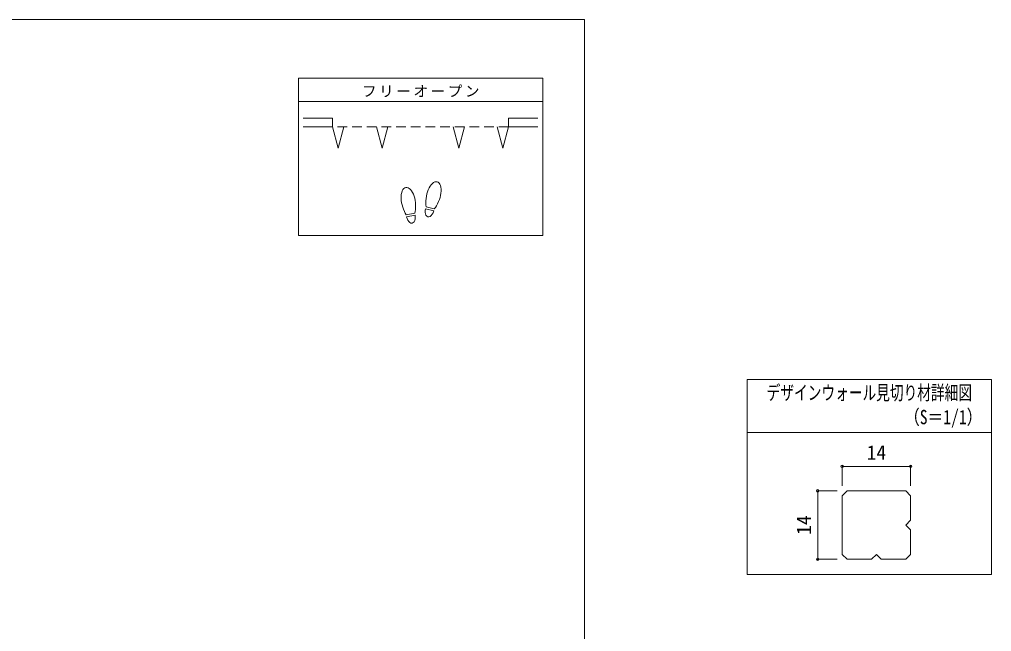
# Model space of a CAD drawing. Units: millimetres on the paper, with parts at other scales. Extents: x -197 to 281, y -138 to 137.
# Drawn here: x 82.3 to 281.1, y 11.8 to 137 of the extents above; entities that cross this region are included whole.
import ezdxf
from ezdxf.enums import TextEntityAlignment as Align

# ---------------------------------------------------------------- set-up
doc = ezdxf.new("R2010")
doc.units = ezdxf.units.MM
doc.header["$PDMODE"] = 32
doc.header["$PDSIZE"] = 0.5
doc.linetypes.add('DASHED2', pattern=[3, 2, -1])
for name, color, linetype, lineweight in [('0-0_補助線', 7, 'Continuous', 9), ('0-A_文字', 7, 'Continuous', 9), ('F-0_補助線', 7, 'Continuous', 9), ('F-4_枠', 3, 'Continuous', 9), ('F-B_寸法', 4, 'Continuous', 9)]:
    doc.layers.add(name, color=color, linetype=linetype, lineweight=lineweight)
doc.styles.add('ＭＳ ゴシック', font='')
doc.styles.get('ＭＳ ゴシック').set_extended_font_data('MS Gothic')

msp = doc.modelspace()

# ---------------------------------------------------------------- linework, layer by layer
at = {"layer": '0-0_補助線', "color": 3}
for p, q in [((139.328, 125), (139.328, 92.8)), ((189.328, 125), (139.328, 125)), ((189.328, 125), (189.328, 92.8)), ((189.328, 120.2), (139.328, 120.2)), ((167.026, 97.808), (165.33, 98.262)), ((167.135, 98.214), (165.439, 98.668)), ((163.133, 97.342), (161.404, 97.037)), ((163.206, 96.929), (161.477, 96.624)), ((189.328, 92.8), (139.328, 92.8)), ((231.117, 63.308), (281.117, 63.308)), ((231.117, 63.308), (231.117, 23.442)), ((231.117, 52.508), (281.117, 52.508)), ((281.117, 23.442), (231.117, 23.442))]:
    msp.add_line(p, q, dxfattribs=at)
at = {"layer": '0-0_補助線', "color": 2}
for p, q in [((146.328, 116.817), (140.328, 116.817)), ((146.328, 116.817), (146.328, 115.017)), ((182.328, 116.817), (182.328, 115.017)), ((182.328, 116.817), (188.328, 116.817)), ((146.328, 115.017), (140.328, 115.017)), ((146.328, 115.017), (147.493, 110.67)), ((148.657, 115.017), (147.493, 110.67)), ((155.328, 115.017), (156.493, 110.67)), ((157.657, 115.017), (156.493, 110.67)), ((170.998, 115.017), (172.163, 110.67)), ((173.328, 115.017), (172.163, 110.67)), ((179.998, 115.017), (181.163, 110.67)), ((182.328, 115.017), (181.163, 110.67)), ((182.328, 115.017), (188.328, 115.017))]:
    msp.add_line(p, q, dxfattribs=at)
at = {"layer": '0-0_補助線', "linetype": 'DASHED2'}
msp.add_line((182.328, 115.017), (146.328, 115.017), dxfattribs=at)
at = {"layer": '0-0_補助線', "color": 3}
for centre, major_axis, ratio, start_param, end_param in [((166.984, 101.042), (0.729, 2.72), 0.5, 4.3405914, 8.2257792), ((161.801, 99.842), (-0.489, 2.773), 0.5, 4.3405914, 8.2257792), ((166.963, 100.964), (0.883, 3.296), 0.4, 1.8506333, 2.4428768), ((166.963, 100.964), (0.883, 3.296), 0.4, 3.8403085, 4.432552), ((161.815, 99.763), (-0.593, 3.361), 0.4, 1.8506333, 2.4428768), ((161.815, 99.763), (-0.593, 3.361), 0.4, 3.8403085, 4.432552), ((166.178, 98.035), (0.379, 1.413), 0.6, 1.5707963, 4.712389), ((162.341, 96.776), (-0.254, 1.441), 0.6, 1.5707963, 4.712389)]:
    msp.add_ellipse(centre, major_axis=major_axis, ratio=ratio, start_param=start_param, end_param=end_param, dxfattribs=at)
at = {"layer": '0-A_文字', "color": 3}
msp.add_line((281.117, 23.442), (281.117, 63.308), dxfattribs=at)
at = {"layer": 'F-0_補助線', "color": 3, "lineweight": 18}
msp.add_lwpolyline([(-197.169, 137), (197.831, 137), (197.831, -138), (-197.169, -138)], close=True, dxfattribs=at)
at = {"layer": 'F-4_枠'}
for points in [[(251.566, 40.54), (250.566, 39.54), (250.566, 27.54)], [(263.566, 33.54), (264.566, 34.54), (264.566, 39.54), (263.566, 40.54), (251.566, 40.54)], [(257.566, 27.54), (258.566, 26.54), (263.566, 26.54), (264.566, 27.54), (264.566, 32.54), (263.566, 33.54)], [(250.566, 27.54), (251.566, 26.54), (256.566, 26.54), (257.566, 27.54)]]:
    msp.add_lwpolyline(points, dxfattribs=at)
at = {"layer": 'F-B_寸法'}
for p, q in [((250.566, 45.54), (264.566, 45.54)), ((250.566, 45.54), (250.566, 41.54)), ((264.566, 45.54), (264.566, 41.54)), ((245.566, 26.54), (245.566, 40.54)), ((245.566, 40.54), (249.566, 40.54)), ((245.566, 26.54), (249.566, 26.54))]:
    msp.add_line(p, q, dxfattribs=at)
at = {"layer": 'F-B_寸法', "color": 7}
for p in [(250.566, 45.54), (264.566, 45.54), (245.566, 40.54), (245.566, 26.54)]:
    msp.add_point(p, dxfattribs=at)

# ---------------------------------------------------------------- texts
at = {"layer": '0-0_補助線', "style": 'ＭＳ ゴシック'}
for s, width, p in [('デザインウォール見切り材詳細図', 0.7, (235.117, 58.281)), ('（S＝1/1）', 0.8, (263.233, 53.295))]:
    msp.add_text(s, height=2.933, dxfattribs=dict(at, width=width)).set_placement(p, align=Align.BOTTOM_LEFT)
at = {"layer": '0-0_補助線', "insert": (152.328, 121.1), "char_height": 2.199, "attachment_point": 7, "style": 'ＭＳ ゴシック'}
msp.add_mtext('\\T1.17;フリーオープン', dxfattribs=at)
at = {"layer": 'F-B_寸法', "color": 7, "style": 'ＭＳ ゴシック'}
msp.add_text('14', height=2.933, dxfattribs=at).set_placement((255.566, 46.04), align=Align.BOTTOM_LEFT)
msp.add_text('14', height=2.933, rotation=90, dxfattribs=at).set_placement((245.066, 31.54), align=Align.BOTTOM_LEFT)

doc.saveas('drawing.dxf')
